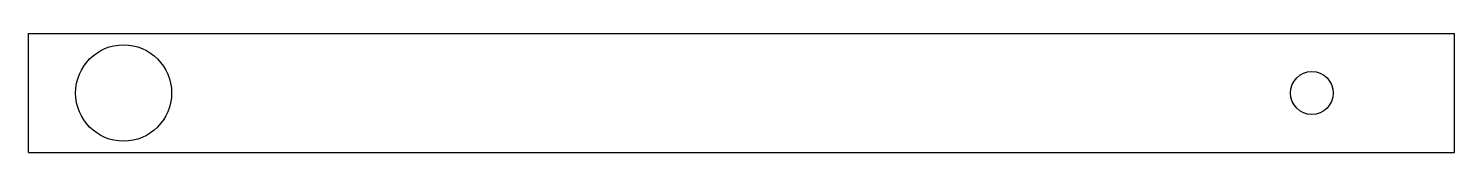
# Model space of a CAD drawing. Header units: millimetres. Extents: x 0 to 300, y 0 to 25.
import ezdxf

# ---------------------------------------------------------------- set-up
doc = ezdxf.new("R2010")
doc.units = ezdxf.units.MM
doc.layers.add('Part', color=7, linetype='CONTINUOUS')

msp = doc.modelspace()

# ---------------------------------------------------------------- linework, layer by layer
at = {"layer": 'Part'}
for p, q in [((0, 0, 6), (0, 25, 6)), ((0, 25), (0, 25, 6)), ((0, 0), (0, 25)), ((0, 0, 6), (0, 25, 6)), ((0, 25, 6), (300, 25, 6)), ((0, 25), (300, 25)), ((0, 25, 6), (300, 25, 6)), ((0, 25), (0, 25, 6)), ((0, 0), (0, 25)), ((0, 25), (300, 25)), ((300, 0, 6), (300, 25, 6)), ((300, 25), (300, 25, 6)), ((300, 0), (300, 25)), ((300, 0, 6), (300, 25, 6)), ((300, 25), (300, 25, 6)), ((300, 0), (300, 25)), ((30.1, 12.5), (30.1, 12.5, 6)), ((30.1, 12.5), (30.1, 12.5, 6)), ((274.5, 12.5), (274.5, 12.5, 6)), ((274.5, 12.5), (274.5, 12.5, 6)), ((0, 0), (0, 0, 6)), ((0, 0), (300, 0)), ((0, 0, 6), (300, 0, 6)), ((0, 0), (0, 0, 6)), ((0, 0, 6), (300, 0, 6)), ((0, 0), (300, 0)), ((300, 0), (300, 0, 6)), ((300, 0), (300, 0, 6))]:
    msp.add_line(p, q, dxfattribs=at)
for centre, radius in [((20, 12.5, 6), 10.1), ((20, 12.5), 10.1), ((20, 12.5, 6), 10.1), ((20, 12.5), 10.1), ((270, 12.5, 6), 4.5), ((270, 12.5), 4.5), ((270, 12.5, 6), 4.5), ((270, 12.5), 4.5)]:
    msp.add_circle(centre, radius, dxfattribs=at)

doc.saveas('drawing.dxf')
